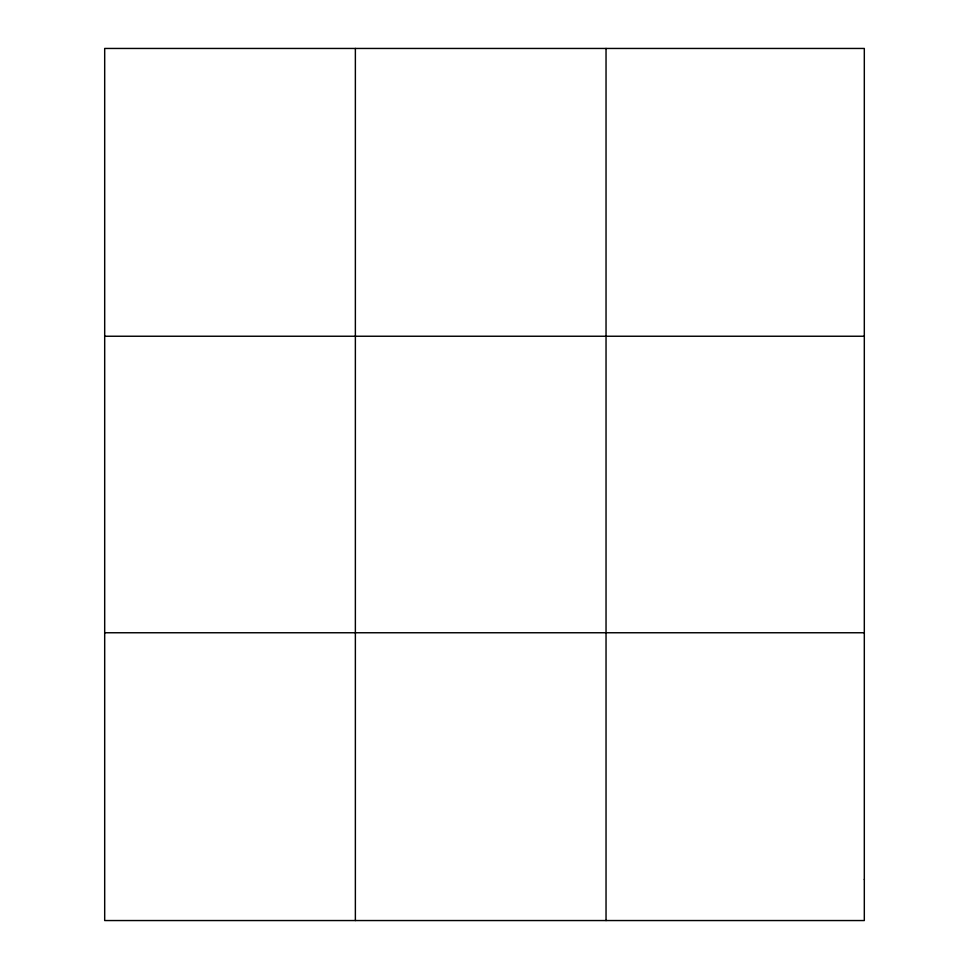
<?xml version="1.0" encoding="UTF-8"?>
<svg xmlns="http://www.w3.org/2000/svg" width="969" height="969" viewBox="0 0 969 969"><rect width="100%" height="100%" fill="white"/><g stroke="black" fill="none" stroke-linecap="round" stroke-linejoin="round"><path stroke-width="1.45" d="M355.369 48.45L355.369 920.55M606.037 48.45L606.037 920.55M104.688 336.243L864.312 336.243M104.688 632.757L864.312 632.757M864.312 879.44L864.312 920.55L104.688 920.55L104.688 48.45L864.312 48.45L864.312 879.44"/></g></svg>
